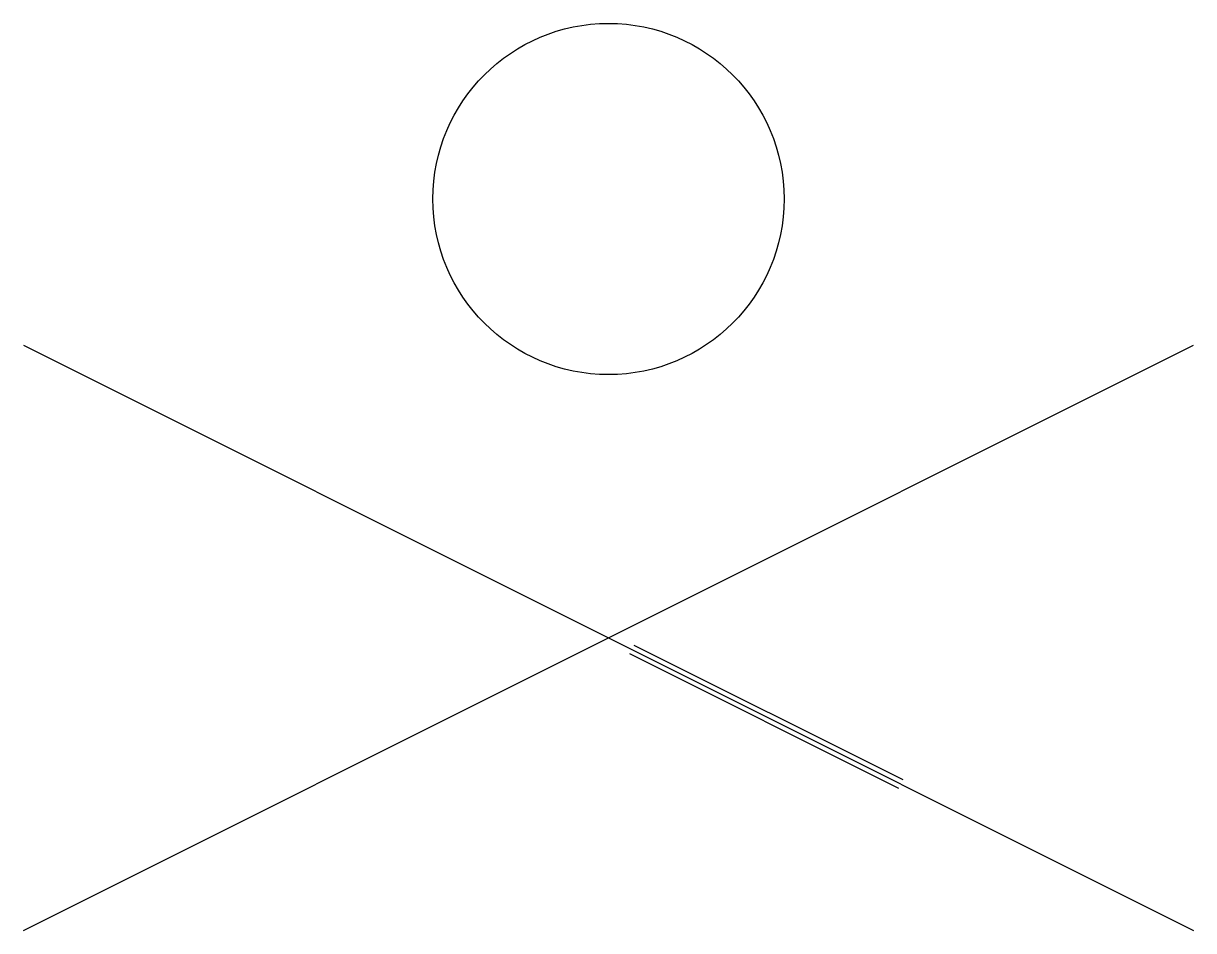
# Model space of a CAD drawing. Units: millimetres at full size, sheet at 1:100. Extents: x -15551 to 8939, y -9612 to 9367.
import ezdxf

# ---------------------------------------------------------------- set-up
doc = ezdxf.new("R2010")
doc.units = ezdxf.units.MM
doc.header["$LTSCALE"] = 100
doc.layers.add('0-0', color=7, linetype='Continuous')

msp = doc.modelspace()

# ---------------------------------------------------------------- linework, layer by layer
at = {"layer": '0-0'}
for p, q in [((-15551, 2632.7), (8938.8, -9612.2)), ((-15551, -9612.2), (8938.8, 2632.7)), ((2861, -6461.6), (-2771.6, -3645.3)), ((2771.6, -6640.5), (-2861, -3824.1))]:
    msp.add_line(p, q, dxfattribs=at)
msp.add_circle((-3306.1, 5693.9), 3673.5, dxfattribs=at)

doc.saveas('drawing.dxf')
